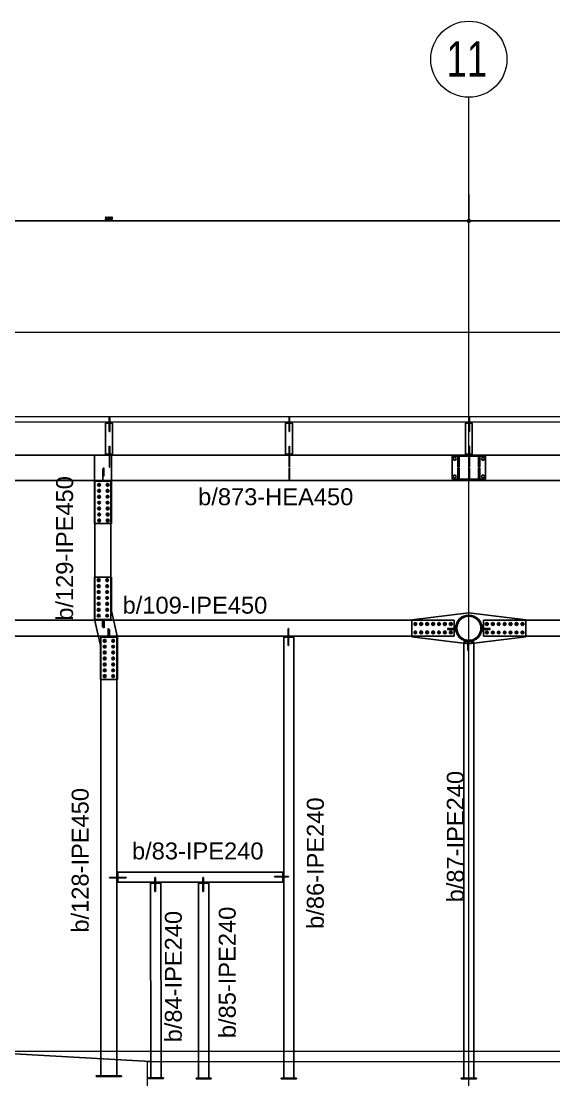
# Model space of a CAD drawing. Header units: millimetres. Extents: x -158 to 97215, y -53820 to 8373.
# Drawn here: x 44947 to 51236, y -34042 to -21530 of the extents above; entities that cross this region are included whole.
import ezdxf
from ezdxf.enums import TextEntityAlignment as Align

# ---------------------------------------------------------------- set-up
doc = ezdxf.new("R2010")
doc.units = ezdxf.units.MM
doc.header["$LTSCALE"] = 0.8
doc.linetypes.add('Grid Line', pattern=[3.33375, 1.905, -0.47625, 0.47625, -0.47625])
for name, color, linetype, lineweight in [('0-1', 7, 'Continuous', 5), ('E_COLUMNAS-1', 1, 'Continuous', 25), ('E_EJES', 8, 'Continuous', 9), ('E_EJES-1', 8, 'Grid Line', 9), ('E_TEXTO', 3, 'Continuous', 9), ('E_VIGAS-2', 5, 'Continuous', 25), ('I-WALL-1', 2, 'Continuous', 18), ('P-PLATINA', 6, 'Continuous', 15)]:
    doc.layers.add(name, color=color, linetype=linetype, lineweight=lineweight)
doc.layers.add('COTAS', color=8, linetype='Continuous')
doc.layers.add('VIGAS', color=8, linetype='Continuous')
doc.styles.add('CNI_COTAS', font='romans.shx', dxfattribs={"width": 0.8})
doc.styles.add('Swis721 LtCn BT', font='swisscl.ttf', dxfattribs={"height": 0.42})
doc.styles.add('VERDANA', font='arial.ttf')
doc.dimstyles.new('1.5', dxfattribs={"dimscale": 0, "dimtxt": 30, "dimasz": 80, "dimexe": 4, "dimexo": 4, "dimgap": 15, "dimtad": 1, "dimdec": 0, "dimzin": 4, "dimdsep": 46, "dimtxsty": 'CNI_COTAS', "dimblk": 'DOTSMALL', "dimcen": 0, "dimclrd": 256, "dimclrt": 3, "dimadec": 0, "dimazin": 0, "dimtfac": 1, "dimtdec": 0, "dimtmove": 2, "dimatfit": 0, "dimldrblk": 'DOTSMALL', "dimfxl": 0.05, "dimtolj": 1, "dimtzin": 0, "dimarcsym": 0})

# ---------------------------------------------------------------- blocks, each defined once
blk = doc.blocks.new('Grid - CNI_NOMBRE EJES-372759-_6_00m_N_E_-NIVEL-2 DOC')
at = {"layer": 'E_EJES'}
blk.add_circle((0, 0), 0.003, dxfattribs=at)
blk = doc.blocks.new('_DotSmall')
at = {"color": 0, "linetype": 'ByBlock', "const_width": 0.5}
blk.add_lwpolyline([(-0.0625, 0, 1), (0.0625, 0, 1)], format="xyb", close=True, dxfattribs=at)
blk = doc.blocks.new('*D175')
at = {"layer": 'COTAS', "color": 0, "lineweight": -2, "transparency": 16777216}
for p, q in [((41733, -23581), (41733, -23895)), ((50233, -23575), (50233, -23895))]:
    blk.add_line(p, q, dxfattribs=at)
at = {"layer": 'COTAS', "lineweight": -2, "transparency": 16777216}
blk.add_line((41733, -23891), (50233, -23891), dxfattribs=at)
at = {"layer": 'Defpoints', "color": 0, "transparency": 16777216}
for p in [(41733, -23577), (50233, -23571), (50233, -23891)]:
    blk.add_point(p, dxfattribs=at)
at = {"layer": 'COTAS', "lineweight": -2, "transparency": 16777216, "xscale": 80, "yscale": 80, "zscale": 80, "rotation": 180}
blk.add_blockref('_DotSmall', (41733, -23891), dxfattribs=at)
at = {"layer": 'COTAS', "lineweight": -2, "transparency": 16777216, "xscale": 80, "yscale": 80, "zscale": 80}
blk.add_blockref('_DotSmall', (50233, -23891), dxfattribs=at)
at = {"layer": 'COTAS', "color": 3, "transparency": 16777216, "insert": (45983, -23861), "char_height": 30, "attachment_point": 5, "style": 'CNI_COTAS'}
blk.add_mtext('\\A1;8500', dxfattribs=at)
blk = doc.blocks.new('*D176')
at = {"layer": 'COTAS', "color": 0, "lineweight": -2, "transparency": 16777216}
for p, q in [((50233, -23678), (50233, -23895)), ((58733, -23678), (58733, -23895))]:
    blk.add_line(p, q, dxfattribs=at)
at = {"layer": 'COTAS', "lineweight": -2, "transparency": 16777216}
blk.add_line((50233, -23891), (58733, -23891), dxfattribs=at)
at = {"layer": 'Defpoints', "color": 0, "transparency": 16777216}
for p in [(50233, -23674), (58733, -23674), (58733, -23891)]:
    blk.add_point(p, dxfattribs=at)
at = {"layer": 'COTAS', "lineweight": -2, "transparency": 16777216, "xscale": 80, "yscale": 80, "zscale": 80, "rotation": 180}
blk.add_blockref('_DotSmall', (50233, -23891), dxfattribs=at)
at = {"layer": 'COTAS', "lineweight": -2, "transparency": 16777216, "xscale": 80, "yscale": 80, "zscale": 80}
blk.add_blockref('_DotSmall', (58733, -23891), dxfattribs=at)
at = {"layer": 'COTAS', "color": 3, "transparency": 16777216, "insert": (54483, -23861), "char_height": 30, "attachment_point": 5, "style": 'CNI_COTAS'}
blk.add_mtext('\\A1;8500', dxfattribs=at)

msp = doc.modelspace()

# ---------------------------------------------------------------- linework, layer by layer
at = {"color": 1, "linetype": 'Continuous'}
for p, q in [((50048.4, -26702.4), (50057.1, -26687.4)), ((50057.1, -26717.4), (50048.4, -26702.4)), ((50057.1, -26687.4), (50074.4, -26687.4)), ((50074.4, -26717.4), (50057.1, -26717.4)), ((50074.4, -26687.4), (50083.1, -26702.4)), ((50083.1, -26702.4), (50074.4, -26717.4)), ((50383.4, -26702.4), (50392.1, -26687.4)), ((50392.1, -26717.4), (50383.4, -26702.4)), ((50392.1, -26687.4), (50409.4, -26687.4)), ((50409.4, -26717.4), (50392.1, -26717.4)), ((50409.4, -26687.4), (50418.1, -26702.4)), ((50418.1, -26702.4), (50409.4, -26717.4)), ((50048.4, -26912.4), (50057.1, -26897.4)), ((50057.1, -26897.4), (50074.4, -26897.4)), ((50074.4, -26897.4), (50083.1, -26912.4)), ((50383.4, -26912.4), (50392.1, -26897.4)), ((50392.1, -26897.4), (50409.4, -26897.4)), ((50409.4, -26897.4), (50418.1, -26912.4)), ((50057.1, -26927.4), (50048.4, -26912.4)), ((50074.4, -26927.4), (50057.1, -26927.4)), ((50083.1, -26912.4), (50074.4, -26927.4)), ((50392.1, -26927.4), (50383.4, -26912.4)), ((50409.4, -26927.4), (50392.1, -26927.4)), ((50418.1, -26912.4), (50409.4, -26927.4))]:
    msp.add_line(p, q, dxfattribs=at)
for centre, radius, start, end in [((45867, -27010.7), 11.5, 108.10235, 288.10235), ((45867, -27010.7), 10, 0.10235, 180.10235), ((45867, -27010.7), 10, 180.10235, 0.10235), ((45867, -27010.7), 11.5, 288.10235, 108.10235), ((45967, -27010.5), 11.5, 108.10235, 288.10235), ((45967, -27010.5), 10, 0.10235, 180.10235), ((45967, -27010.5), 10, 180.10235, 0.10235), ((45967, -27010.5), 11.5, 288.10235, 108.10235), ((45867.1, -27080.7), 11.5, 108.10235, 288.10235), ((45867.2, -27150.7), 11.5, 108.10235, 288.10235), ((45867.1, -27080.7), 10, 0.10235, 180.10235), ((45867.1, -27080.7), 10, 180.10235, 0.10235), ((45867.2, -27150.7), 10, 0.10235, 180.10235), ((45867.2, -27150.7), 10, 180.10235, 0.10235), ((45867.1, -27080.7), 11.5, 288.10235, 108.10235), ((45867.2, -27150.7), 11.5, 288.10235, 108.10235), ((45967.1, -27080.5), 11.5, 108.10235, 288.10235), ((45967.2, -27150.5), 11.5, 108.10235, 288.10235), ((45967.1, -27080.5), 10, 0.10235, 180.10235), ((45967.1, -27080.5), 10, 180.10235, 0.10235), ((45967.2, -27150.5), 10, 0.10235, 180.10235), ((45967.2, -27150.5), 10, 180.10235, 0.10235), ((45967.1, -27080.5), 11.5, 288.10235, 108.10235), ((45967.2, -27150.5), 11.5, 288.10235, 108.10235), ((45867.3, -27220.7), 11.5, 108.10235, 288.10235), ((45867.3, -27220.7), 10, 0.10235, 180.10235), ((45867.3, -27220.7), 10, 180.10235, 0.10235), ((45867.3, -27220.7), 11.5, 288.10235, 108.10235), ((45967.3, -27220.5), 11.5, 108.10235, 288.10235), ((45967.3, -27220.5), 10, 0.10235, 180.10235), ((45967.3, -27220.5), 10, 180.10235, 0.10235), ((45967.3, -27220.5), 11.5, 288.10235, 108.10235), ((45867.5, -27290.7), 11.5, 108.10235, 288.10235), ((45867.6, -27360.7), 11.5, 108.10235, 288.10235), ((45867.5, -27290.7), 10, 0.10235, 180.10235), ((45867.5, -27290.7), 10, 180.10235, 0.10235), ((45867.6, -27360.7), 10, 0.10235, 180.10235), ((45867.6, -27360.7), 10, 180.10235, 0.10235), ((45867.5, -27290.7), 11.5, 288.10235, 108.10235), ((45867.6, -27360.7), 11.5, 288.10235, 108.10235), ((45967.5, -27290.5), 11.5, 108.10235, 288.10235), ((45967.6, -27360.5), 11.5, 108.10235, 288.10235), ((45967.5, -27290.5), 10, 0.10235, 180.10235), ((45967.5, -27290.5), 10, 180.10235, 0.10235), ((45967.6, -27360.5), 10, 0.10235, 180.10235), ((45967.6, -27360.5), 10, 180.10235, 0.10235), ((45967.5, -27290.5), 11.5, 288.10235, 108.10235), ((45967.6, -27360.5), 11.5, 288.10235, 108.10235), ((45867.7, -27430.7), 11.5, 108.10235, 288.10235), ((45867.7, -27430.7), 10, 0.10235, 180.10235), ((45867.7, -27430.7), 10, 180.10235, 0.10235), ((45867.7, -27430.7), 11.5, 288.10235, 108.10235), ((45967.7, -27430.5), 11.5, 108.10235, 288.10235), ((45967.7, -27430.5), 10, 0.10235, 180.10235), ((45967.7, -27430.5), 10, 180.10235, 0.10235), ((45967.7, -27430.5), 11.5, 288.10235, 108.10235), ((45862.3, -28137), 11.5, 108, 288), ((45862.3, -28137), 10, 0, 180), ((45862.3, -28137), 10, 180, 0), ((45862.3, -28137), 11.5, 288, 108), ((45962.3, -28137), 11.5, 108, 288), ((45962.3, -28137), 10, 0, 180), ((45962.3, -28137), 10, 180, 0), ((45962.3, -28137), 11.5, 288, 108), ((45862.3, -28207), 11.5, 108, 288), ((45862.3, -28277), 11.5, 108, 288), ((45862.3, -28207), 10, 0, 180), ((45862.3, -28207), 10, 180, 0), ((45862.3, -28277), 10, 0, 180), ((45862.3, -28277), 10, 180, 0), ((45862.3, -28207), 11.5, 288, 108), ((45862.3, -28277), 11.5, 288, 108), ((45962.3, -28207), 11.5, 108, 288), ((45962.3, -28277), 11.5, 108, 288), ((45962.3, -28207), 10, 0, 180), ((45962.3, -28207), 10, 180, 0), ((45962.3, -28277), 10, 0, 180), ((45962.3, -28277), 10, 180, 0), ((45962.3, -28207), 11.5, 288, 108), ((45962.3, -28277), 11.5, 288, 108), ((45862.3, -28347), 11.5, 108, 288), ((45862.3, -28347), 10, 0, 180), ((45862.3, -28347), 10, 180, 0), ((45862.3, -28347), 11.5, 288, 108), ((45962.3, -28347), 11.5, 108, 288), ((45962.3, -28347), 10, 0, 180), ((45962.3, -28347), 10, 180, 0), ((45962.3, -28347), 11.5, 288, 108), ((45862.3, -28417), 11.5, 108, 288), ((45862.3, -28487), 11.5, 108, 288), ((45862.3, -28417), 10, 0, 180), ((45862.3, -28417), 10, 180, 0), ((45862.3, -28487), 10, 0, 180), ((45862.3, -28487), 10, 180, 0), ((45862.3, -28417), 11.5, 288, 108), ((45862.3, -28487), 11.5, 288, 108), ((45962.3, -28417), 11.5, 108, 288), ((45962.3, -28487), 11.5, 108, 288), ((45962.3, -28417), 10, 0, 180), ((45962.3, -28417), 10, 180, 0), ((45962.3, -28487), 10, 0, 180), ((45962.3, -28487), 10, 180, 0), ((45962.3, -28417), 11.5, 288, 108), ((45962.3, -28487), 11.5, 288, 108), ((45862.3, -28557), 11.5, 108, 288), ((45862.3, -28557), 10, 0, 180), ((45862.3, -28557), 10, 180, 0), ((45862.3, -28557), 11.5, 288, 108), ((45962.3, -28557), 11.5, 108, 288), ((45962.3, -28557), 10, 0, 180), ((45962.3, -28557), 10, 180, 0), ((45962.3, -28557), 11.5, 288, 108), ((49600.8, -28654.7), 11.5, 18.0268, 198.0268), ((49600.8, -28654.7), 11.5, 198.0268, 18.0268), ((49600.8, -28654.7), 10, 90.0268, 270.0268), ((49600.8, -28654.7), 10, 270.0268, 90.0268), ((49670.8, -28654.7), 11.5, 18.0268, 198.0268), ((49670.8, -28654.7), 11.5, 198.0268, 18.0268), ((49670.8, -28654.7), 10, 90.0268, 270.0268), ((49670.8, -28654.7), 10, 270.0268, 90.0268), ((49740.8, -28654.7), 11.5, 18.0268, 198.0268), ((49740.8, -28654.7), 11.5, 198.0268, 18.0268), ((49740.8, -28654.7), 10, 90.0268, 270.0268), ((49740.8, -28654.7), 10, 270.0268, 90.0268), ((49810.8, -28654.6), 11.5, 18.0268, 198.0268), ((49810.8, -28654.6), 11.5, 198.0268, 18.0268), ((49810.8, -28654.6), 10, 90.0268, 270.0268), ((49810.8, -28654.6), 10, 270.0268, 90.0268), ((49880.8, -28654.6), 11.5, 18.0268, 198.0268), ((49880.8, -28654.6), 11.5, 198.0268, 18.0268), ((49880.8, -28654.6), 10, 90.0268, 270.0268), ((49880.8, -28654.6), 10, 270.0268, 90.0268), ((49950.8, -28654.6), 11.5, 18.0268, 198.0268), ((49950.8, -28654.6), 11.5, 198.0268, 18.0268), ((49950.8, -28654.6), 10, 90.0268, 270.0268), ((49950.8, -28654.6), 10, 270.0268, 90.0268), ((50020.8, -28654.5), 11.5, 18.0268, 198.0268), ((50020.8, -28654.5), 11.5, 198.0268, 18.0268), ((50020.8, -28654.5), 10, 90.0268, 270.0268), ((50020.8, -28654.5), 10, 270.0268, 90.0268), ((50445.7, -28655), 11.5, 18.0268, 198.0268), ((50445.7, -28655), 11.5, 198.0268, 18.0268), ((50445.7, -28655), 10, 90.0268, 270.0268), ((50445.7, -28655), 10, 270.0268, 90.0268), ((50515.7, -28655), 11.5, 18.0268, 198.0268), ((50515.7, -28655), 11.5, 198.0268, 18.0268), ((50515.7, -28655), 10, 90.0268, 270.0268), ((50515.7, -28655), 10, 270.0268, 90.0268), ((50585.7, -28654.9), 11.5, 18.0268, 198.0268), ((50585.7, -28654.9), 11.5, 198.0268, 18.0268), ((50585.7, -28654.9), 10, 90.0268, 270.0268), ((50585.7, -28654.9), 10, 270.0268, 90.0268), ((50655.7, -28654.9), 11.5, 18.0268, 198.0268), ((50655.7, -28654.9), 11.5, 198.0268, 18.0268), ((50655.7, -28654.9), 10, 90.0268, 270.0268), ((50655.7, -28654.9), 10, 270.0268, 90.0268), ((50725.7, -28654.9), 11.5, 18.0268, 198.0268), ((50725.7, -28654.9), 11.5, 198.0268, 18.0268), ((50725.7, -28654.9), 10, 90.0268, 270.0268), ((50725.7, -28654.9), 10, 270.0268, 90.0268), ((50795.7, -28654.8), 11.5, 18.0268, 198.0268), ((50795.7, -28654.8), 11.5, 198.0268, 18.0268), ((50795.7, -28654.8), 10, 90.0268, 270.0268), ((50795.7, -28654.8), 10, 270.0268, 90.0268), ((50865.7, -28654.8), 11.5, 18.0268, 198.0268), ((50865.7, -28654.8), 11.5, 198.0268, 18.0268), ((50865.7, -28654.8), 10, 90.0268, 270.0268), ((50865.7, -28654.8), 10, 270.0268, 90.0268), ((49600.8, -28754.7), 11.5, 18.0268, 198.0268), ((49600.8, -28754.7), 11.5, 198.0268, 18.0268), ((49600.8, -28754.7), 10, 90.0268, 270.0268), ((49600.8, -28754.7), 10, 270.0268, 90.0268), ((49670.8, -28754.7), 11.5, 18.0268, 198.0268), ((49670.8, -28754.7), 11.5, 198.0268, 18.0268), ((49670.8, -28754.7), 10, 90.0268, 270.0268), ((49670.8, -28754.7), 10, 270.0268, 90.0268), ((49740.8, -28754.7), 11.5, 18.0268, 198.0268), ((49740.8, -28754.7), 11.5, 198.0268, 18.0268), ((49740.8, -28754.7), 10, 90.0268, 270.0268), ((49740.8, -28754.7), 10, 270.0268, 90.0268), ((49810.8, -28754.6), 11.5, 18.0268, 198.0268), ((49810.8, -28754.6), 11.5, 198.0268, 18.0268), ((49810.8, -28754.6), 10, 90.0268, 270.0268), ((49810.8, -28754.6), 10, 270.0268, 90.0268), ((49880.8, -28754.6), 11.5, 18.0268, 198.0268), ((49880.8, -28754.6), 11.5, 198.0268, 18.0268), ((49880.8, -28754.6), 10, 90.0268, 270.0268), ((49880.8, -28754.6), 10, 270.0268, 90.0268), ((49950.8, -28754.6), 11.5, 18.0268, 198.0268), ((49950.8, -28754.6), 11.5, 198.0268, 18.0268), ((49950.8, -28754.6), 10, 90.0268, 270.0268), ((49950.8, -28754.6), 10, 270.0268, 90.0268), ((50020.8, -28754.5), 11.5, 18.0268, 198.0268), ((50020.8, -28754.5), 11.5, 198.0268, 18.0268), ((50020.8, -28754.5), 10, 90.0268, 270.0268), ((50020.8, -28754.5), 10, 270.0268, 90.0268), ((50445.8, -28755), 11.5, 18.0268, 198.0268), ((50445.8, -28755), 11.5, 198.0268, 18.0268), ((50445.8, -28755), 10, 90.0268, 270.0268), ((50445.8, -28755), 10, 270.0268, 90.0268), ((50515.8, -28755), 11.5, 18.0268, 198.0268), ((50515.8, -28755), 11.5, 198.0268, 18.0268), ((50515.8, -28755), 10, 90.0268, 270.0268), ((50515.8, -28755), 10, 270.0268, 90.0268), ((50585.8, -28754.9), 11.5, 18.0268, 198.0268), ((50585.8, -28754.9), 11.5, 198.0268, 18.0268), ((50585.8, -28754.9), 10, 90.0268, 270.0268), ((50585.8, -28754.9), 10, 270.0268, 90.0268), ((50655.8, -28754.9), 11.5, 18.0268, 198.0268), ((50655.8, -28754.9), 11.5, 198.0268, 18.0268), ((50655.8, -28754.9), 10, 90.0268, 270.0268), ((50655.8, -28754.9), 10, 270.0268, 90.0268), ((50725.8, -28754.9), 11.5, 18.0268, 198.0268), ((50725.8, -28754.9), 11.5, 198.0268, 18.0268), ((50725.8, -28754.9), 10, 90.0268, 270.0268), ((50725.8, -28754.9), 10, 270.0268, 90.0268), ((50795.8, -28754.8), 11.5, 18.0268, 198.0268), ((50795.8, -28754.8), 11.5, 198.0268, 18.0268), ((50795.8, -28754.8), 10, 90.0268, 270.0268), ((50795.8, -28754.8), 10, 270.0268, 90.0268), ((50865.8, -28754.8), 11.5, 18.0268, 198.0268), ((50865.8, -28754.8), 11.5, 198.0268, 18.0268), ((50865.8, -28754.8), 10, 90.0268, 270.0268), ((50865.8, -28754.8), 10, 270.0268, 90.0268), ((45933.3, -28852.5), 11.5, 108, 288), ((45933.3, -28852.5), 10, 0, 180), ((45933.3, -28852.5), 10, 180, 0), ((45933.3, -28852.5), 11.5, 288, 108), ((46033.3, -28852.5), 11.5, 108, 288), ((46033.3, -28852.5), 10, 0, 180), ((46033.3, -28852.5), 10, 180, 0), ((46033.3, -28852.5), 11.5, 288, 108), ((45933.3, -28922.5), 11.5, 108, 288), ((45933.3, -28992.5), 11.5, 108, 288), ((45933.3, -28922.5), 10, 0, 180), ((45933.3, -28922.5), 10, 180, 0), ((45933.3, -28992.5), 10, 0, 180), ((45933.3, -28992.5), 10, 180, 0), ((45933.3, -28922.5), 11.5, 288, 108), ((45933.3, -28992.5), 11.5, 288, 108), ((46033.3, -28922.5), 11.5, 108, 288), ((46033.3, -28992.5), 11.5, 108, 288), ((46033.3, -28922.5), 10, 0, 180), ((46033.3, -28922.5), 10, 180, 0), ((46033.3, -28992.5), 10, 0, 180), ((46033.3, -28992.5), 10, 180, 0), ((46033.3, -28922.5), 11.5, 288, 108), ((46033.3, -28992.5), 11.5, 288, 108), ((45933.3, -29062.5), 11.5, 108, 288), ((45933.3, -29132.5), 11.5, 108, 288), ((45933.3, -29062.5), 10, 0, 180), ((45933.3, -29062.5), 10, 180, 0), ((45933.3, -29132.5), 10, 0, 180), ((45933.3, -29132.5), 10, 180, 0), ((45933.3, -29062.5), 11.5, 288, 108), ((45933.3, -29132.5), 11.5, 288, 108), ((46033.3, -29062.5), 11.5, 108, 288), ((46033.3, -29132.5), 11.5, 108, 288), ((46033.3, -29062.5), 10, 0, 180), ((46033.3, -29062.5), 10, 180, 0), ((46033.3, -29132.5), 10, 0, 180), ((46033.3, -29132.5), 10, 180, 0), ((46033.3, -29062.5), 11.5, 288, 108), ((46033.3, -29132.5), 11.5, 288, 108), ((45933.3, -29202.5), 11.5, 108, 288), ((45933.3, -29272.5), 11.5, 108, 288), ((45933.3, -29202.5), 10, 0, 180), ((45933.3, -29202.5), 10, 180, 0), ((45933.3, -29272.5), 10, 0, 180), ((45933.3, -29272.5), 10, 180, 0), ((45933.3, -29202.5), 11.5, 288, 108), ((45933.3, -29272.5), 11.5, 288, 108), ((46033.3, -29202.5), 11.5, 108, 288), ((46033.3, -29272.5), 11.5, 108, 288), ((46033.3, -29202.5), 10, 0, 180), ((46033.3, -29202.5), 10, 180, 0), ((46033.3, -29272.5), 10, 0, 180), ((46033.3, -29272.5), 10, 180, 0), ((46033.3, -29202.5), 11.5, 288, 108), ((46033.3, -29272.5), 11.5, 288, 108)]:
    msp.add_arc(centre, radius, start, end, dxfattribs=at)
at = {"layer": '0-1', "color": 8}
for p, q in [((56228.3, -26206.2), (44238.3, -26206.2)), ((56228.3, -26271.2), (44238.3, -26271.2))]:
    msp.add_line(p, q, dxfattribs=at)
at = {"layer": 'E_COLUMNAS-1'}
for centre, radius, start, end in [((50233.3, -28704.7), 155, 78.75, 258.75), ((50233.3, -28704.7), 155, 78.75, 258.75), ((50233.3, -28704.8), 152.5, 11.25, 191.25), ((50233.3, -28704.8), 142.5, 348.75, 168.75), ((50233.3, -28704.7), 155, 258.75, 78.75), ((50233.3, -28704.7), 155, 258.75, 78.75), ((50233.3, -28704.8), 152.5, 191.25, 11.25), ((50233.3, -28704.8), 142.5, 168.75, 348.75)]:
    msp.add_arc(centre, radius, start, end, dxfattribs=at)
at = {"layer": 'E_EJES-1'}
for p, q in [((50233.3, -52920), (50233.3, -22429.9)), ((2836.9, -25204.7), (96315.4, -25204.7)), ((2836.9, -33704.7), (96315.4, -33704.7))]:
    msp.add_line(p, q, dxfattribs=at)
at = {"layer": 'E_VIGAS-2', "color": 30, "true_color": 0xf26722}
msp.add_line((33202.5, -33072.5), (46539.9, -33829.6), dxfattribs=at)
at = {"layer": 'I-WALL-1', "color": 40, "true_color": 0xf8d731}
msp.add_lwpolyline([(50433.5, -41579.6), (50433.5, -34329.6), (54033.5, -34329.6), (54033.5, -33829.6), (46433.5, -33829.6), (46433.5, -34329.6), (50033.5, -34329.6), (50033.5, -41579.6), (46433.5, -41579.6), (46433.5, -42079.6), (54033.5, -42079.6), (54033.5, -41579.6)], close=True, dxfattribs=at)
at = {"layer": 'P-PLATINA'}
for p, q in [((45986, -26637.9), (45992, -26637.9)), ((48111, -26637.9), (48117, -26637.9)), ((45986, -26777.1), (45992, -26777.1)), ((48111, -26777.1), (48117, -26777.1)), ((48111, -26843.6), (48117, -26843.6)), ((45917, -28675), (45927, -28675)), ((45972.6, -28734.4), (45978.6, -28734.4))]:
    msp.add_line(p, q, dxfattribs=at)
for points in [[(45986, -26657.7), (45986, -26647.9), (45986, -26552.9), (45992, -26552.9), (45992, -26647.9), (45992, -26657.7)], [(48111, -26657.9), (48111, -26647.9), (48111, -26552.9), (48117, -26552.9), (48117, -26647.9), (48117, -26657.9)], [(45986, -26657.9), (45986, -26802.1), (45992, -26802.1), (45992, -26657.9)], [(48117, -26657.9), (48117, -26802.1), (48111, -26802.1), (48111, -26657.9)], [(45917, -26967.9), (45917, -26823.6), (45907.6, -26823.6), (45907.6, -26967.9)], [(45917, -28599.7), (45917, -28690), (45907.6, -28690), (45907.6, -28599.7)], [(45978.6, -28809.7), (45978.6, -28719.4), (45988, -28719.4), (45988, -28809.7)]]:
    msp.add_lwpolyline(points, dxfattribs=at)
for points in [[(45927, -26813.6), (45917, -26813.6), (45917, -26903.6), (45927, -26903.6)], [(48117, -26813.6), (48117, -26953.6), (48111, -26953.6), (48111, -26813.6)], [(45927, -28610), (45927, -28700), (45917, -28700), (45917, -28610)], [(45972.6, -28799.4), (45972.6, -28709.4), (45978.6, -28709.4), (45978.6, -28799.4)], [(50080.8, -28719.4), (50080.8, -28709.4), (50078.7, -28709.4), (49980.8, -28709.4), (49980.8, -28719.4), (50079.7, -28719.4)], [(50386.8, -28719.3), (50485.7, -28719.6), (50485.7, -28709.6), (50387.8, -28709.3), (50385.7, -28709.3), (50385.7, -28719.3)], [(50220.2, -28857.3), (50230.2, -28857.3), (50230.2, -28859.4), (50230.2, -28967.3), (50220.2, -28967.3), (50220.2, -28858.4)]]:
    msp.add_lwpolyline(points, close=True, dxfattribs=at)
at = {"layer": 'VIGAS'}
for p, q in [((45992, -26213.7), (45986, -26213.7)), ((45986, -26213.7), (45986, -26271.2)), ((45986, -26223.7), (45992, -26223.7)), ((45986, -26271.2), (45986, -26281.2)), ((45986, -26271.2), (45992, -26271.2)), ((45992, -26271.2), (45992, -26213.7)), ((45992, -26271.2), (45992, -26281.2)), ((48117, -26213.7), (48111, -26213.7)), ((48111, -26213.7), (48111, -26271.2)), ((48111, -26223.7), (48117, -26223.7)), ((48111, -26271.2), (48111, -26281.2)), ((48111, -26271.2), (48117, -26271.2)), ((48117, -26271.2), (48117, -26213.7)), ((48117, -26271.2), (48117, -26281.2)), ((50241.8, -26213.7), (50235.8, -26213.7)), ((50235.8, -26213.7), (50235.8, -26271.2)), ((50235.8, -26223.7), (50241.8, -26223.7)), ((50235.8, -26271.2), (50235.8, -26281.2)), ((50235.8, -26271.2), (50241.8, -26271.2)), ((50241.8, -26271.2), (50241.8, -26213.7)), ((50241.8, -26271.2), (50241.8, -26281.2)), ((46024.5, -26281.2), (45942.5, -26281.2)), ((45942.5, -26281.2), (45942.5, -26647.9)), ((45986, -26281.2), (45986, -26378.7)), ((45986, -26283.7), (45992, -26283.7)), ((45986, -26363.7), (45992, -26363.7)), ((45986, -26378.7), (45992, -26378.7)), ((45992, -26281.2), (45992, -26378.7)), ((46024.5, -26281.2), (46024.5, -26647.9)), ((48149.5, -26281.2), (48067.5, -26281.2)), ((48067.5, -26281.2), (48067.5, -26647.9)), ((48111, -26281.2), (48111, -26378.7)), ((48111, -26283.7), (48117, -26283.7)), ((48111, -26363.7), (48117, -26363.7)), ((48111, -26378.7), (48117, -26378.7)), ((48117, -26281.2), (48117, -26378.7)), ((48149.5, -26281.2), (48149.5, -26647.9)), ((50274.3, -26281.2), (50192.3, -26281.2)), ((50192.3, -26281.2), (50192.3, -26647.9)), ((50235.8, -26281.2), (50235.8, -26378.7)), ((50235.8, -26283.7), (50241.8, -26283.7)), ((50235.8, -26363.7), (50241.8, -26363.7)), ((50235.8, -26378.7), (50241.8, -26378.7)), ((50241.8, -26281.2), (50241.8, -26378.7)), ((50274.3, -26281.2), (50274.3, -26647.9)), ((46024.5, -26647.9), (45942.5, -26647.9)), ((48149.5, -26647.9), (48067.5, -26647.9)), ((50274.3, -26647.9), (50192.3, -26647.9)), ((50235.8, -26552.9), (50235.8, -26647.9)), ((50235.8, -26552.9), (50241.8, -26552.9)), ((50235.8, -26637.9), (50241.8, -26637.9)), ((50235.8, -26647.9), (50235.8, -26657.9)), ((50241.8, -26552.9), (50241.8, -26647.9)), ((50241.8, -26647.9), (50241.8, -26657.9)), ((45911.2, -26657.9), (44233.3, -26657.9)), ((46012.3, -26657.7), (45812.3, -26658)), ((45812.3, -26658), (45812.3, -27468.2)), ((46012.3, -26657.9), (45911.2, -26657.9)), ((45986, -26657.9), (45986, -26657.7)), ((45992, -26657.9), (45986, -26657.9)), ((45992, -26657.9), (45992, -26657.7)), ((46012.3, -27467.8), (46012.3, -26657.7)), ((56233.3, -26657.9), (46012.3, -26657.9)), ((48111, -26657.9), (48117, -26657.9)), ((50035.8, -26672.4), (50430.8, -26672.4)), ((50035.8, -26942.4), (50035.8, -26672.4)), ((50104.3, -26657.9), (50104.3, -26802.1)), ((50104.3, -26657.9), (50120.3, -26657.9)), ((50120.3, -26657.9), (50120.3, -26802.1)), ((50235.8, -26657.9), (50235.8, -26802.1)), ((50235.8, -26657.9), (50241.8, -26657.9)), ((50241.8, -26657.9), (50241.8, -26802.1)), ((50346.3, -26657.9), (50346.3, -26802.1)), ((50346.3, -26657.9), (50362.3, -26657.9)), ((50362.3, -26657.9), (50362.3, -26802.1)), ((50430.8, -26672.4), (50430.8, -26942.4)), ((50104.3, -26782.1), (50120.3, -26782.1)), ((50104.3, -26802.1), (50120.3, -26802.1)), ((50120.3, -26813.6), (50104.3, -26813.6)), ((50104.3, -26957.9), (50104.3, -26813.6)), ((50104.3, -26833.6), (50120.3, -26833.6)), ((50120.3, -26957.9), (50120.3, -26813.6)), ((50235.8, -26777.1), (50241.8, -26777.1)), ((50235.8, -26802.1), (50241.8, -26802.1)), ((50241.8, -26813.6), (50235.8, -26813.6)), ((50235.8, -26953.6), (50235.8, -26813.6)), ((50235.8, -26843.6), (50241.8, -26843.6)), ((50241.8, -26953.6), (50241.8, -26813.6)), ((50346.3, -26782.1), (50362.3, -26782.1)), ((50346.3, -26802.1), (50362.3, -26802.1)), ((50362.3, -26813.6), (50346.3, -26813.6)), ((50346.3, -26957.9), (50346.3, -26813.6)), ((50346.3, -26833.6), (50362.3, -26833.6)), ((50362.3, -26957.9), (50362.3, -26813.6)), ((45812.3, -26957.9), (44233.3, -26957.9)), ((46012.3, -26957.9), (45812.3, -26957.9)), ((45817.3, -26967.9), (46007.3, -26967.9)), ((45817.3, -26967.9), (45817.3, -27468.2)), ((45849.6, -27010.7), (45858.3, -26995.7)), ((45858.3, -27025.7), (45849.6, -27010.7)), ((45858.3, -26995.7), (45875.6, -26995.7)), ((45875.6, -27025.7), (45858.3, -27025.7)), ((45875.6, -26995.7), (45884.3, -27010.6)), ((45884.3, -27010.6), (45875.6, -27025.7)), ((45949.6, -27010.5), (45958.3, -26995.5)), ((45958.3, -27025.5), (45949.6, -27010.5)), ((45958.3, -26995.5), (45975.6, -26995.5)), ((45975.6, -27025.5), (45958.3, -27025.5)), ((45975.6, -26995.5), (45984.3, -27010.5)), ((45984.3, -27010.5), (45975.6, -27025.5)), ((46007.3, -26967.9), (46007.3, -27467.9)), ((56233.3, -26957.9), (46012.3, -26957.9)), ((50430.8, -26942.4), (50035.8, -26942.4)), ((50120.3, -26957.9), (50104.3, -26957.9)), ((50241.8, -26953.6), (50235.8, -26953.6)), ((50362.3, -26957.9), (50346.3, -26957.9)), ((45849.8, -27080.7), (45858.4, -27065.7)), ((45858.4, -27095.7), (45849.8, -27080.7)), ((45849.9, -27150.7), (45858.5, -27135.7)), ((45858.6, -27165.7), (45849.9, -27150.7)), ((45858.4, -27065.7), (45875.7, -27065.7)), ((45875.8, -27095.7), (45858.4, -27095.7)), ((45858.5, -27135.7), (45875.8, -27135.7)), ((45875.7, -27065.7), (45884.4, -27080.6)), ((45884.4, -27080.6), (45875.8, -27095.7)), ((45875.8, -27135.7), (45884.5, -27150.6)), ((45884.5, -27150.6), (45875.9, -27165.7)), ((45949.8, -27080.5), (45958.4, -27065.5)), ((45958.4, -27095.5), (45949.8, -27080.5)), ((45949.9, -27150.5), (45958.5, -27135.5)), ((45958.6, -27165.5), (45949.9, -27150.5)), ((45958.4, -27065.5), (45975.7, -27065.5)), ((45975.8, -27095.5), (45958.4, -27095.5)), ((45958.5, -27135.5), (45975.8, -27135.5)), ((45975.7, -27065.5), (45984.4, -27080.5)), ((45984.4, -27080.5), (45975.8, -27095.5)), ((45975.8, -27135.5), (45984.5, -27150.5)), ((45984.5, -27150.5), (45975.9, -27165.5)), ((45850, -27220.7), (45858.6, -27205.7)), ((45858.7, -27235.7), (45850, -27220.7)), ((45850.1, -27290.7), (45858.8, -27275.7)), ((45875.9, -27165.7), (45858.6, -27165.7)), ((45858.6, -27205.7), (45876, -27205.7)), ((45876, -27235.7), (45858.7, -27235.7)), ((45858.8, -27275.7), (45876.1, -27275.7)), ((45876, -27205.7), (45884.7, -27220.6)), ((45884.7, -27220.6), (45876, -27235.7)), ((45876.1, -27275.7), (45884.8, -27290.6)), ((45950, -27220.5), (45958.6, -27205.5)), ((45958.7, -27235.5), (45950, -27220.5)), ((45950.1, -27290.5), (45958.8, -27275.5)), ((45975.9, -27165.5), (45958.6, -27165.5)), ((45958.6, -27205.5), (45976, -27205.5)), ((45976, -27235.5), (45958.7, -27235.5)), ((45958.8, -27275.5), (45976.1, -27275.5)), ((45976, -27205.5), (45984.7, -27220.5)), ((45984.7, -27220.5), (45976, -27235.5)), ((45976.1, -27275.5), (45984.8, -27290.5)), ((45858.8, -27305.7), (45850.1, -27290.7)), ((45850.3, -27360.7), (45858.9, -27345.7)), ((45858.9, -27375.7), (45850.3, -27360.7)), ((45876.1, -27305.7), (45858.8, -27305.7)), ((45858.9, -27345.7), (45876.2, -27345.7)), ((45876.3, -27375.7), (45858.9, -27375.7)), ((45884.8, -27290.6), (45876.1, -27305.7)), ((45876.2, -27345.7), (45884.9, -27360.6)), ((45884.9, -27360.6), (45876.3, -27375.7)), ((45958.8, -27305.5), (45950.1, -27290.5)), ((45950.3, -27360.5), (45958.9, -27345.5)), ((45958.9, -27375.5), (45950.3, -27360.5)), ((45976.1, -27305.5), (45958.8, -27305.5)), ((45958.9, -27345.5), (45976.2, -27345.5)), ((45976.3, -27375.5), (45958.9, -27375.5)), ((45984.8, -27290.5), (45976.1, -27305.5)), ((45976.2, -27345.5), (45984.9, -27360.5)), ((45984.9, -27360.5), (45976.3, -27375.5)), ((45812.3, -27468.2), (46012.3, -27467.8)), ((45817.3, -27468.2), (45817.3, -28099.7)), ((45850.4, -27430.7), (45859, -27415.7)), ((45859.1, -27445.7), (45850.4, -27430.7)), ((45859, -27415.7), (45876.3, -27415.7)), ((45876.4, -27445.7), (45859.1, -27445.7)), ((45876.3, -27415.7), (45885, -27430.6)), ((45885, -27430.6), (45876.4, -27445.7)), ((45950.4, -27430.5), (45959, -27415.5)), ((45959.1, -27445.5), (45950.4, -27430.5)), ((45959, -27415.5), (45976.3, -27415.5)), ((45976.4, -27445.5), (45959.1, -27445.5)), ((45976.3, -27415.5), (45985, -27430.5)), ((45985, -27430.5), (45976.4, -27445.5)), ((46007.3, -27467.9), (46007.3, -28099.7)), ((45812.3, -28597), (45812.3, -28099.7)), ((45812.3, -28099.7), (46012.3, -28099.7)), ((45817.3, -28099.7), (45817.3, -28599.7)), ((45844.9, -28137), (45853.6, -28122)), ((45853.6, -28152), (45844.9, -28137)), ((45853.6, -28122), (45870.9, -28122)), ((45870.9, -28152), (45853.6, -28152)), ((45870.9, -28122), (45879.6, -28137)), ((45879.6, -28137), (45870.9, -28152)), ((45944.9, -28137), (45953.6, -28122)), ((45953.6, -28152), (45944.9, -28137)), ((45953.6, -28122), (45970.9, -28122)), ((45970.9, -28152), (45953.6, -28152)), ((45970.9, -28122), (45979.6, -28137)), ((45979.6, -28137), (45970.9, -28152)), ((46007.3, -28099.7), (46007.3, -28599.7)), ((46012.3, -28099.7), (46012.3, -28499.7)), ((45844.9, -28207), (45853.6, -28192)), ((45853.6, -28222), (45844.9, -28207)), ((45844.9, -28277), (45853.6, -28262)), ((45853.6, -28292), (45844.9, -28277)), ((45853.6, -28192), (45870.9, -28192)), ((45870.9, -28222), (45853.6, -28222)), ((45853.6, -28262), (45870.9, -28262)), ((45870.9, -28192), (45879.6, -28207)), ((45879.6, -28207), (45870.9, -28222)), ((45870.9, -28262), (45879.6, -28277)), ((45879.6, -28277), (45870.9, -28292)), ((45944.9, -28207), (45953.6, -28192)), ((45953.6, -28222), (45944.9, -28207)), ((45944.9, -28277), (45953.6, -28262)), ((45953.6, -28292), (45944.9, -28277)), ((45953.6, -28192), (45970.9, -28192)), ((45970.9, -28222), (45953.6, -28222)), ((45953.6, -28262), (45970.9, -28262)), ((45970.9, -28192), (45979.6, -28207)), ((45979.6, -28207), (45970.9, -28222)), ((45970.9, -28262), (45979.6, -28277)), ((45979.6, -28277), (45970.9, -28292)), ((45844.9, -28347), (45853.6, -28332)), ((45853.6, -28362), (45844.9, -28347)), ((45844.9, -28417), (45853.6, -28402)), ((45870.9, -28292), (45853.6, -28292)), ((45853.6, -28332), (45870.9, -28332)), ((45870.9, -28362), (45853.6, -28362)), ((45853.6, -28402), (45870.9, -28402)), ((45870.9, -28332), (45879.6, -28347)), ((45879.6, -28347), (45870.9, -28362)), ((45870.9, -28402), (45879.6, -28417)), ((45944.9, -28347), (45953.6, -28332)), ((45953.6, -28362), (45944.9, -28347)), ((45944.9, -28417), (45953.6, -28402)), ((45970.9, -28292), (45953.6, -28292)), ((45953.6, -28332), (45970.9, -28332)), ((45970.9, -28362), (45953.6, -28362)), ((45953.6, -28402), (45970.9, -28402)), ((45970.9, -28332), (45979.6, -28347)), ((45979.6, -28347), (45970.9, -28362)), ((45970.9, -28402), (45979.6, -28417)), ((45853.6, -28432), (45844.9, -28417)), ((45844.9, -28487), (45853.6, -28472)), ((45853.6, -28502), (45844.9, -28487)), ((45870.9, -28432), (45853.6, -28432)), ((45853.6, -28472), (45870.9, -28472)), ((45870.9, -28502), (45853.6, -28502)), ((45879.6, -28417), (45870.9, -28432)), ((45870.9, -28472), (45879.6, -28487)), ((45879.6, -28487), (45870.9, -28502)), ((45953.6, -28432), (45944.9, -28417)), ((45944.9, -28487), (45953.6, -28472)), ((45953.6, -28502), (45944.9, -28487)), ((45970.9, -28432), (45953.6, -28432)), ((45953.6, -28472), (45970.9, -28472)), ((45970.9, -28502), (45953.6, -28502)), ((45979.6, -28417), (45970.9, -28432)), ((45970.9, -28472), (45979.6, -28487)), ((45979.6, -28487), (45970.9, -28502)), ((46012.3, -28499.7), (46083.3, -28812.5)), ((49560.8, -28604.7), (50233.3, -28522.6)), ((49560.8, -28604.7), (50233.3, -28522.6)), ((50233.3, -28522.6), (50905.7, -28604.7)), ((50233.3, -28522.6), (50905.7, -28604.7)), ((45815.1, -28609.7), (42405.7, -28609.7)), ((45883.3, -28909.7), (45812.3, -28597)), ((46037.2, -28609.7), (45815.1, -28609.7)), ((46007.3, -28599.7), (45817.3, -28599.7)), ((45844.9, -28557), (45853.6, -28542)), ((45853.6, -28572), (45844.9, -28557)), ((45853.6, -28542), (45870.9, -28542)), ((45870.9, -28572), (45853.6, -28572)), ((45870.9, -28542), (45879.6, -28557)), ((45879.6, -28557), (45870.9, -28572)), ((45944.9, -28557), (45953.6, -28542)), ((45953.6, -28572), (45944.9, -28557)), ((45953.6, -28542), (45970.9, -28542)), ((45970.9, -28572), (45953.6, -28572)), ((45970.9, -28542), (45979.6, -28557)), ((45979.6, -28557), (45970.9, -28572)), ((49560.8, -28609.7), (46037.2, -28609.7)), ((49560.8, -28804.7), (49560.8, -28604.7)), ((49560.8, -28804.7), (49560.8, -28604.7)), ((50060.8, -28609.7), (49560.8, -28609.7)), ((49585.8, -28646.1), (49600.7, -28637.4)), ((49585.8, -28663.4), (49585.8, -28646.1)), ((49600.7, -28637.4), (49615.8, -28646.1)), ((49615.8, -28646.1), (49615.8, -28663.4)), ((49655.8, -28646), (49670.7, -28637.4)), ((49655.8, -28663.4), (49655.8, -28646)), ((49670.7, -28637.4), (49685.8, -28646)), ((49685.8, -28646), (49685.8, -28663.4)), ((49725.8, -28646), (49740.7, -28637.3)), ((49725.8, -28663.3), (49725.8, -28646)), ((49740.7, -28637.3), (49755.8, -28646)), ((49755.8, -28646), (49755.8, -28663.3)), ((49795.8, -28646), (49810.7, -28637.3)), ((49795.8, -28663.3), (49795.8, -28646)), ((49810.7, -28637.3), (49825.8, -28646)), ((49825.8, -28646), (49825.8, -28663.3)), ((49865.8, -28646), (49880.7, -28637.3)), ((49865.8, -28663.3), (49865.8, -28646)), ((49880.7, -28637.3), (49895.8, -28645.9)), ((49895.8, -28645.9), (49895.8, -28663.3)), ((49935.8, -28645.9), (49950.7, -28637.3)), ((49935.8, -28663.2), (49935.8, -28645.9)), ((49950.7, -28637.3), (49965.8, -28645.9)), ((49965.8, -28645.9), (49965.8, -28663.2)), ((50005.8, -28645.9), (50020.7, -28637.2)), ((50005.8, -28663.2), (50005.8, -28645.9)), ((50020.7, -28637.2), (50035.8, -28645.9)), ((50035.8, -28645.9), (50035.8, -28663.2)), ((50060.8, -28799.7), (50060.8, -28609.7)), ((50905.7, -28609.7), (50405.7, -28609.7)), ((50405.7, -28799.7), (50405.7, -28609.7)), ((50430.7, -28646.3), (50445.7, -28637.7)), ((50430.8, -28663.7), (50430.7, -28646.3)), ((50445.7, -28637.7), (50460.7, -28646.3)), ((50460.7, -28646.3), (50460.8, -28663.6)), ((50500.7, -28646.3), (50515.7, -28637.6)), ((50500.8, -28663.6), (50500.7, -28646.3)), ((50515.7, -28637.6), (50530.7, -28646.3)), ((50530.7, -28646.3), (50530.8, -28663.6)), ((50570.7, -28646.3), (50585.7, -28637.6)), ((50570.8, -28663.6), (50570.7, -28646.3)), ((50585.7, -28637.6), (50600.7, -28646.3)), ((50600.7, -28646.3), (50600.8, -28663.6)), ((50640.7, -28646.2), (50655.7, -28637.6)), ((50640.8, -28663.6), (50640.7, -28646.2)), ((50655.7, -28637.6), (50670.7, -28646.2)), ((50670.7, -28646.2), (50670.8, -28663.5)), ((50710.7, -28646.2), (50725.7, -28637.5)), ((50710.8, -28663.5), (50710.7, -28646.2)), ((50725.7, -28637.5), (50740.7, -28646.2)), ((50740.7, -28646.2), (50740.8, -28663.5)), ((50780.7, -28646.2), (50795.7, -28637.5)), ((50780.8, -28663.5), (50780.7, -28646.2)), ((50795.7, -28637.5), (50810.7, -28646.2)), ((50810.7, -28646.2), (50810.8, -28663.5)), ((50850.7, -28646.1), (50865.7, -28637.5)), ((50850.8, -28663.5), (50850.7, -28646.1)), ((50865.7, -28637.5), (50880.7, -28646.1)), ((50880.7, -28646.1), (50880.8, -28663.4)), ((50905.7, -28604.7), (50905.7, -28804.7)), ((50905.7, -28604.7), (50905.7, -28804.7)), ((58060.7, -28609.7), (50905.7, -28609.7)), ((48105.2, -28709.4), (48099.2, -28709.4)), ((48099.2, -28709.4), (48099.2, -28799.7)), ((48099.2, -28729.4), (48105.2, -28729.4)), ((48105.2, -28799.7), (48105.2, -28709.4)), ((49600.8, -28672.1), (49585.8, -28663.4)), ((49585.8, -28746.1), (49600.8, -28737.4)), ((49585.8, -28763.4), (49585.8, -28746.1)), ((49600.8, -28772.1), (49585.8, -28763.4)), ((49615.8, -28663.4), (49600.8, -28672.1)), ((49600.8, -28737.4), (49615.8, -28746.1)), ((49615.8, -28763.4), (49600.8, -28772.1)), ((49615.8, -28746.1), (49615.8, -28763.4)), ((49670.8, -28672), (49655.8, -28663.4)), ((49655.8, -28746), (49670.8, -28737.4)), ((49655.8, -28763.4), (49655.8, -28746)), ((49670.8, -28772), (49655.8, -28763.4)), ((49685.8, -28663.4), (49670.8, -28672)), ((49670.8, -28737.4), (49685.8, -28746)), ((49685.8, -28763.4), (49670.8, -28772)), ((49685.8, -28746), (49685.8, -28763.4)), ((49740.8, -28672), (49725.8, -28663.3)), ((49725.8, -28746), (49740.8, -28737.3)), ((49725.8, -28763.3), (49725.8, -28746)), ((49740.8, -28772), (49725.8, -28763.3)), ((49755.8, -28663.3), (49740.8, -28672)), ((49740.8, -28737.3), (49755.8, -28746)), ((49755.8, -28763.3), (49740.8, -28772)), ((49755.8, -28746), (49755.8, -28763.3)), ((49810.8, -28672), (49795.8, -28663.3)), ((49795.8, -28746), (49810.8, -28737.3)), ((49795.8, -28763.3), (49795.8, -28746)), ((49810.8, -28772), (49795.8, -28763.3)), ((49825.8, -28663.3), (49810.8, -28672)), ((49810.8, -28737.3), (49825.8, -28746)), ((49825.8, -28763.3), (49810.8, -28772)), ((49825.8, -28746), (49825.8, -28763.3)), ((49880.8, -28671.9), (49865.8, -28663.3)), ((49865.8, -28746), (49880.8, -28737.3)), ((49865.8, -28763.3), (49865.8, -28746)), ((49880.8, -28771.9), (49865.8, -28763.3)), ((49895.8, -28663.3), (49880.8, -28671.9)), ((49880.8, -28737.3), (49895.8, -28745.9)), ((49895.8, -28763.3), (49880.8, -28771.9)), ((49895.8, -28745.9), (49895.8, -28763.3)), ((49950.8, -28671.9), (49935.8, -28663.2)), ((49935.8, -28745.9), (49950.8, -28737.3)), ((49935.8, -28763.2), (49935.8, -28745.9)), ((49950.8, -28771.9), (49935.8, -28763.2)), ((49965.8, -28663.2), (49950.8, -28671.9)), ((49950.8, -28737.3), (49965.8, -28745.9)), ((49965.8, -28763.2), (49950.8, -28771.9)), ((49965.8, -28745.9), (49965.8, -28763.2)), ((50020.8, -28671.9), (50005.8, -28663.2)), ((50005.8, -28745.9), (50020.8, -28737.2)), ((50005.8, -28763.2), (50005.8, -28745.9)), ((50020.8, -28771.9), (50005.8, -28763.2)), ((50035.8, -28663.2), (50020.8, -28671.9)), ((50020.8, -28737.2), (50035.8, -28745.9)), ((50035.8, -28763.2), (50020.8, -28771.9)), ((50035.8, -28745.9), (50035.8, -28763.2)), ((50445.8, -28672.3), (50430.8, -28663.7)), ((50430.8, -28746.3), (50445.8, -28737.7)), ((50430.8, -28763.7), (50430.8, -28746.3)), ((50445.8, -28772.3), (50430.8, -28763.7)), ((50460.8, -28663.6), (50445.8, -28672.3)), ((50445.8, -28737.7), (50460.8, -28746.3)), ((50460.8, -28763.6), (50445.8, -28772.3)), ((50460.8, -28746.3), (50460.8, -28763.6)), ((50515.8, -28672.3), (50500.8, -28663.6)), ((50500.8, -28746.3), (50515.8, -28737.6)), ((50500.8, -28763.6), (50500.8, -28746.3)), ((50515.8, -28772.3), (50500.8, -28763.6)), ((50530.8, -28663.6), (50515.8, -28672.3)), ((50515.8, -28737.6), (50530.8, -28746.3)), ((50530.8, -28763.6), (50515.8, -28772.3)), ((50530.8, -28746.3), (50530.8, -28763.6)), ((50585.8, -28672.2), (50570.8, -28663.6)), ((50570.8, -28746.3), (50585.8, -28737.6)), ((50570.8, -28763.6), (50570.8, -28746.3)), ((50585.8, -28772.2), (50570.8, -28763.6)), ((50600.8, -28663.6), (50585.8, -28672.2)), ((50585.8, -28737.6), (50600.8, -28746.3)), ((50600.8, -28763.6), (50585.8, -28772.2)), ((50600.8, -28746.3), (50600.8, -28763.6)), ((50655.8, -28672.2), (50640.8, -28663.6)), ((50640.8, -28746.2), (50655.8, -28737.6)), ((50640.8, -28763.6), (50640.8, -28746.2)), ((50655.8, -28772.2), (50640.8, -28763.6)), ((50670.8, -28663.5), (50655.8, -28672.2)), ((50655.8, -28737.6), (50670.8, -28746.2)), ((50670.8, -28763.5), (50655.8, -28772.2)), ((50670.8, -28746.2), (50670.8, -28763.5)), ((50725.8, -28672.2), (50710.8, -28663.5)), ((50710.8, -28746.2), (50725.8, -28737.5)), ((50710.8, -28763.5), (50710.8, -28746.2)), ((50725.8, -28772.2), (50710.8, -28763.5)), ((50740.8, -28663.5), (50725.8, -28672.2)), ((50725.8, -28737.5), (50740.8, -28746.2)), ((50740.8, -28763.5), (50725.8, -28772.2)), ((50740.8, -28746.2), (50740.8, -28763.5)), ((50795.8, -28672.1), (50780.8, -28663.5)), ((50780.8, -28746.2), (50795.8, -28737.5)), ((50780.8, -28763.5), (50780.8, -28746.2)), ((50795.8, -28772.1), (50780.8, -28763.5)), ((50810.8, -28663.5), (50795.8, -28672.1)), ((50795.8, -28737.5), (50810.8, -28746.2)), ((50810.8, -28763.5), (50795.8, -28772.1)), ((50810.8, -28746.2), (50810.8, -28763.5)), ((50865.8, -28672.1), (50850.8, -28663.5)), ((50850.8, -28746.1), (50865.8, -28737.5)), ((50850.8, -28763.5), (50850.8, -28746.1)), ((50865.8, -28772.1), (50850.8, -28763.5)), ((50880.8, -28663.4), (50865.8, -28672.1)), ((50865.8, -28737.5), (50880.8, -28746.1)), ((50880.8, -28763.4), (50865.8, -28772.1)), ((50880.8, -28746.1), (50880.8, -28763.4)), ((45858.3, -28799.7), (42405.7, -28799.7)), ((46080.4, -28799.7), (45858.3, -28799.7)), ((45888.3, -28809.7), (45888.3, -29309.7)), ((45888.3, -28809.7), (46078.3, -28809.7)), ((45915.9, -28852.5), (45924.6, -28837.5)), ((45924.6, -28867.5), (45915.9, -28852.5)), ((45924.6, -28837.5), (45941.9, -28837.5)), ((45941.9, -28867.5), (45924.6, -28867.5)), ((45941.9, -28837.5), (45950.6, -28852.5)), ((45950.6, -28852.5), (45941.9, -28867.5)), ((46015.9, -28852.5), (46024.6, -28837.5)), ((46024.6, -28867.5), (46015.9, -28852.5)), ((46024.6, -28837.5), (46041.9, -28837.5)), ((46041.9, -28867.5), (46024.6, -28867.5)), ((46041.9, -28837.5), (46050.6, -28852.5)), ((46050.6, -28852.5), (46041.9, -28867.5)), ((46078.3, -28809.7), (46078.3, -29309.7)), ((49560.8, -28799.7), (46080.4, -28799.7)), ((46083.3, -28812.5), (46083.3, -29309.7)), ((48048.3, -28809.7), (48168.3, -28809.7)), ((48048.3, -28809.7), (48048.3, -33879.6)), ((48099.2, -28799.7), (48099.2, -28809.7)), ((48099.2, -28809.7), (48099.2, -28909.7)), ((48105.2, -28799.7), (48105.2, -28809.7)), ((48105.2, -28809.7), (48105.2, -28909.7)), ((48168.3, -28809.7), (48168.3, -33879.6)), ((50060.8, -28799.7), (49560.8, -28799.7)), ((50228.5, -28888), (49560.8, -28804.7)), ((50228.5, -28888), (49560.8, -28804.7)), ((50173.3, -28867.3), (50293.3, -28867.3)), ((50173.3, -28867.3), (50173.3, -28881.1)), ((50173.3, -28881.1), (50173.3, -33879.6)), ((50905.7, -28804.7), (50228.5, -28888)), ((50905.7, -28804.7), (50228.5, -28888)), ((50293.3, -28867.3), (50293.3, -28880)), ((50293.3, -28880), (50293.3, -33879.6)), ((50905.7, -28799.7), (50405.7, -28799.7)), ((58060.7, -28799.7), (50905.7, -28799.7)), ((45883.3, -29309.7), (45883.3, -28909.7)), ((45915.9, -28922.5), (45924.6, -28907.5)), ((45924.6, -28937.5), (45915.9, -28922.5)), ((45915.9, -28992.5), (45924.6, -28977.5)), ((45924.6, -29007.5), (45915.9, -28992.5)), ((45924.6, -28907.5), (45941.9, -28907.5)), ((45941.9, -28937.5), (45924.6, -28937.5)), ((45924.6, -28977.5), (45941.9, -28977.5)), ((45941.9, -29007.5), (45924.6, -29007.5)), ((45941.9, -28907.5), (45950.6, -28922.5)), ((45950.6, -28922.5), (45941.9, -28937.5)), ((45941.9, -28977.5), (45950.6, -28992.5)), ((45950.6, -28992.5), (45941.9, -29007.5)), ((46015.9, -28922.5), (46024.6, -28907.5)), ((46024.6, -28937.5), (46015.9, -28922.5)), ((46015.9, -28992.5), (46024.6, -28977.5)), ((46024.6, -29007.5), (46015.9, -28992.5)), ((46024.6, -28907.5), (46041.9, -28907.5)), ((46041.9, -28937.5), (46024.6, -28937.5)), ((46024.6, -28977.5), (46041.9, -28977.5)), ((46041.9, -29007.5), (46024.6, -29007.5)), ((46041.9, -28907.5), (46050.6, -28922.5)), ((46050.6, -28922.5), (46041.9, -28937.5)), ((46041.9, -28977.5), (46050.6, -28992.5)), ((46050.6, -28992.5), (46041.9, -29007.5)), ((48099.2, -28909.7), (48105.2, -28909.7)), ((45915.9, -29062.5), (45924.6, -29047.5)), ((45924.6, -29077.5), (45915.9, -29062.5)), ((45915.9, -29132.5), (45924.6, -29117.5)), ((45924.6, -29147.5), (45915.9, -29132.5)), ((45924.6, -29047.5), (45941.9, -29047.5)), ((45941.9, -29077.5), (45924.6, -29077.5)), ((45924.6, -29117.5), (45941.9, -29117.5)), ((45941.9, -29147.5), (45924.6, -29147.5)), ((45941.9, -29047.5), (45950.6, -29062.5)), ((45950.6, -29062.5), (45941.9, -29077.5)), ((45941.9, -29117.5), (45950.6, -29132.5)), ((45950.6, -29132.5), (45941.9, -29147.5)), ((46015.9, -29062.5), (46024.6, -29047.5)), ((46024.6, -29077.5), (46015.9, -29062.5)), ((46015.9, -29132.5), (46024.6, -29117.5)), ((46024.6, -29147.5), (46015.9, -29132.5)), ((46024.6, -29047.5), (46041.9, -29047.5)), ((46041.9, -29077.5), (46024.6, -29077.5)), ((46024.6, -29117.5), (46041.9, -29117.5)), ((46041.9, -29147.5), (46024.6, -29147.5)), ((46041.9, -29047.5), (46050.6, -29062.5)), ((46050.6, -29062.5), (46041.9, -29077.5)), ((46041.9, -29117.5), (46050.6, -29132.5)), ((46050.6, -29132.5), (46041.9, -29147.5)), ((45915.9, -29202.5), (45924.6, -29187.5)), ((45924.6, -29217.5), (45915.9, -29202.5)), ((45915.9, -29272.5), (45924.6, -29257.5)), ((45924.6, -29287.5), (45915.9, -29272.5)), ((45924.6, -29187.5), (45941.9, -29187.5)), ((45941.9, -29217.5), (45924.6, -29217.5)), ((45924.6, -29257.5), (45941.9, -29257.5)), ((45941.9, -29187.5), (45950.6, -29202.5)), ((45950.6, -29202.5), (45941.9, -29217.5)), ((45941.9, -29257.5), (45950.6, -29272.5)), ((45950.6, -29272.5), (45941.9, -29287.5)), ((46015.9, -29202.5), (46024.6, -29187.5)), ((46024.6, -29217.5), (46015.9, -29202.5)), ((46015.9, -29272.5), (46024.6, -29257.5)), ((46024.6, -29287.5), (46015.9, -29272.5)), ((46024.6, -29187.5), (46041.9, -29187.5)), ((46041.9, -29217.5), (46024.6, -29217.5)), ((46024.6, -29257.5), (46041.9, -29257.5)), ((46041.9, -29187.5), (46050.6, -29202.5)), ((46050.6, -29202.5), (46041.9, -29217.5)), ((46041.9, -29257.5), (46050.6, -29272.5)), ((46050.6, -29272.5), (46041.9, -29287.5)), ((46083.3, -29309.7), (45883.3, -29309.7)), ((45888.3, -29309.7), (45888.3, -33994.3)), ((45941.9, -29287.5), (45924.6, -29287.5)), ((46041.9, -29287.5), (46024.6, -29287.5)), ((46078.3, -29309.7), (46078.3, -33994.3)), ((45988, -31656.1), (45988, -31650.1)), ((46078.3, -31650.1), (45988, -31650.1)), ((46078.3, -31656.1), (45988, -31656.1)), ((46008, -31656.1), (46008, -31650.1)), ((46088.3, -31650.1), (46078.3, -31650.1)), ((46088.3, -31656.1), (46078.3, -31656.1)), ((48038.3, -31587), (46088.3, -31587)), ((46088.3, -31707), (46088.3, -31587)), ((46188.3, -31650.1), (46088.3, -31650.1)), ((46188.3, -31656.1), (46088.3, -31656.1)), ((46188.3, -31650.1), (46188.3, -31656.1)), ((46532, -31650), (46526, -31650)), ((46526, -31650), (46526, -31707)), ((46532, -31707), (46532, -31650)), ((47098.8, -31650.1), (47092.8, -31650.1)), ((47092.8, -31650.1), (47092.8, -31707)), ((47098.8, -31707), (47098.8, -31650.1)), ((47938.3, -31643.9), (47938.3, -31637.9)), ((48038.3, -31637.9), (47938.3, -31637.9)), ((48038.3, -31643.9), (47938.3, -31643.9)), ((48038.3, -31707), (48038.3, -31587)), ((48048.3, -31637.9), (48038.3, -31637.9)), ((48048.3, -31643.9), (48038.3, -31643.9)), ((48105.2, -31637.9), (48048.3, -31637.9)), ((48048.3, -31643.9), (48105.2, -31643.9)), ((48090.2, -31643.9), (48090.2, -31637.9)), ((48105.2, -31643.9), (48105.2, -31637.9)), ((48038.3, -31707), (46088.3, -31707)), ((46475.1, -31717), (46595.1, -31717)), ((46478.8, -34019.8), (46475.1, -31717)), ((46526, -31665), (46532, -31665)), ((46526, -31707), (46526, -31717)), ((46526, -31717), (46526, -31816.9)), ((46532, -31707), (46532, -31717)), ((46532, -31717), (46532, -31816.9)), ((46595.1, -31717), (46598.8, -34019.6)), ((47041.9, -31717), (47161.9, -31717)), ((47041.9, -31717), (47041.9, -33879.6)), ((47092.8, -31665.1), (47098.8, -31665.1)), ((47092.8, -31707), (47092.8, -31717)), ((47092.8, -31717), (47092.8, -31817)), ((47098.8, -31707), (47098.8, -31717)), ((47098.8, -31717), (47098.8, -31817)), ((47161.9, -31717), (47161.9, -33879.6)), ((46526, -31816.9), (46532, -31816.9)), ((47092.8, -31817), (47098.8, -31817)), ((47041.9, -33879.6), (47041.9, -34023.6)), ((47161.9, -33879.6), (47161.9, -34023.6)), ((48048.3, -33879.6), (48048.3, -34023.6)), ((48168.3, -33879.6), (48168.3, -34023.6)), ((50173.3, -33879.6), (50173.3, -34023.6)), ((50293.3, -33879.6), (50293.3, -34023.6)), ((45833.3, -33994.3), (46133.3, -33994.3)), ((45833.3, -33994.3), (45833.3, -34004.3)), ((45833.3, -34004.3), (46133.3, -34004.3)), ((45888.3, -33994.3), (46078.3, -33994.3)), ((46133.3, -33994.3), (46133.3, -34004.3)), ((46608.5, -34019.6), (46448.8, -34019.8)), ((46448.9, -34025.8), (46448.8, -34019.8)), ((46608.5, -34025.6), (46448.9, -34025.8)), ((46598.8, -34019.6), (46478.8, -34019.8)), ((46628.8, -34019.5), (46608.5, -34019.6)), ((46628.9, -34025.5), (46608.5, -34025.6)), ((46628.9, -34025.5), (46628.8, -34019.5)), ((47011.9, -34029.6), (47011.9, -34023.6)), ((47011.9, -34023.6), (47191.9, -34023.6)), ((47011.9, -34029.6), (47191.9, -34029.6)), ((47041.9, -34023.6), (47161.9, -34023.6)), ((47191.9, -34029.6), (47191.9, -34023.6)), ((48018.3, -34029.6), (48018.3, -34023.6)), ((48018.3, -34023.6), (48198.3, -34023.6)), ((48018.3, -34029.6), (48198.3, -34029.6)), ((48168.3, -34023.6), (48048.3, -34023.6)), ((48198.3, -34029.6), (48198.3, -34023.6)), ((50143.3, -34029.6), (50143.3, -34023.6)), ((50143.3, -34023.6), (50323.3, -34023.6)), ((50143.3, -34029.6), (50323.3, -34029.6)), ((50173.3, -34023.6), (50293.3, -34023.6)), ((50323.3, -34029.6), (50323.3, -34023.6))]:
    msp.add_line(p, q, dxfattribs=at)

# ---------------------------------------------------------------- block references
at = {"layer": 'E_EJES', "xscale": 149999.9999999999, "yscale": 149999.9999999999, "zscale": 149999.9999999999}
msp.add_blockref('Grid - CNI_NOMBRE EJES-372759-_6_00m_N_E_-NIVEL-2 DOC', (50233.3, -21979.9), dxfattribs=at)

# ---------------------------------------------------------------- texts
at = {"layer": 'E_EJES', "insert": (49969.8, -21767.3), "char_height": 420, "width": 625.316, "attachment_point": 1, "style": 'Swis721 LtCn BT'}
msp.add_mtext('11', dxfattribs=at)
at = {"layer": 'E_TEXTO', "style": 'VERDANA'}
for s, p in [('b/129-IPE450', (45559.5, -27761.6)), ('b/87-IPE240', (50173.3, -31168.1)), ('b/128-IPE450', (45743.4, -31447.5)), ('b/86-IPE240', (48520.4, -31481.2)), ('b/85-IPE240', (47480.1, -32772.7)), ('b/84-IPE240', (46844, -32822.5))]:
    msp.add_text(s, height=200, rotation=90, dxfattribs=at).set_placement(p, align=Align.CENTER)
for s, p in [('b/873-HEA450', (47952.8, -27251)), ('b/109-IPE450', (46998.7, -28532.3)), ('b/83-IPE240', (47031.9, -31437.1))]:
    msp.add_text(s, height=200, dxfattribs=at).set_placement(p, align=Align.CENTER)

# ---------------------------------------------------------------- dimensions: what is measured, and where the dimension line sits
at = {"layer": 'COTAS'}
for base, p1, p2, picture, middle in [((50233.3, -23891.4), (41733.3, -23576.6), (50233.3, -23570.6), '*D175', (45983.3, -23861.4)), ((58733.3, -23891.4), (50233.3, -23673.5), (58733.3, -23673.5), '*D176', (54483.3, -23861.4))]:
    dim = msp.add_linear_dim(base=base, p1=p1, p2=p2, dimstyle='1.5', override={"dimscale": 1}, dxfattribs=at)
    dim.commit()
    dim.dimension.update_dxf_attribs({"geometry": picture, "text_midpoint": middle})

doc.saveas('drawing.dxf')
